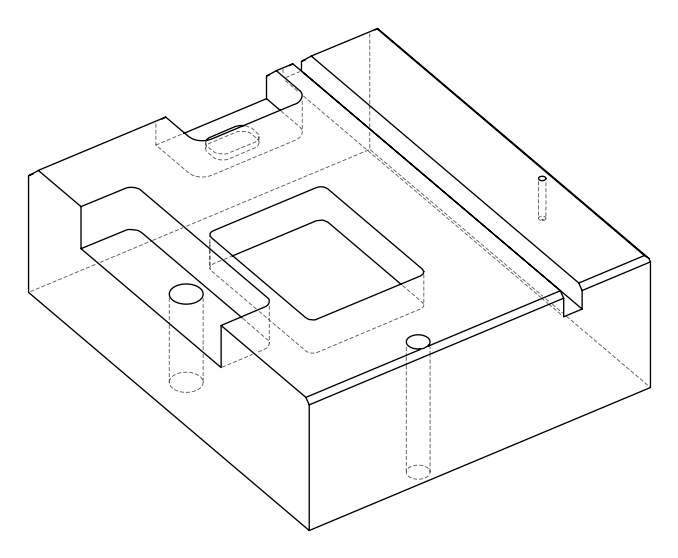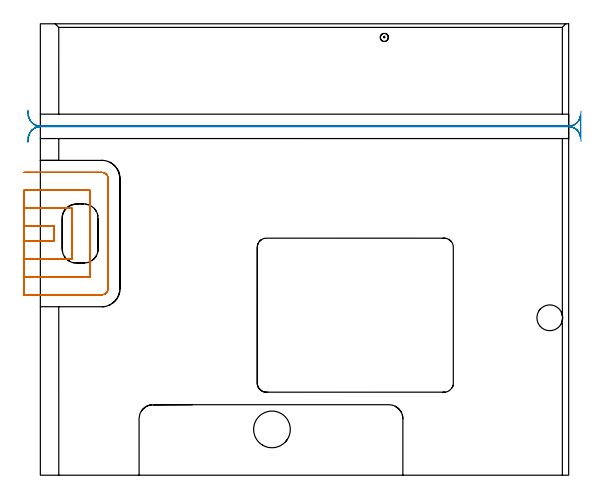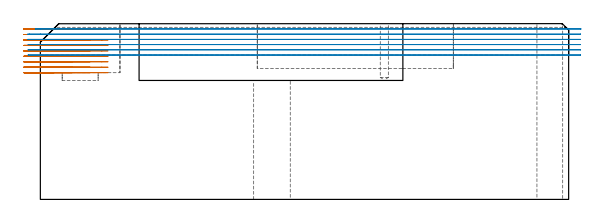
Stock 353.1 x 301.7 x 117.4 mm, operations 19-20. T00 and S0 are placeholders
(PLAN: 20 operations, 9 tool changes, 121.8 min)
(1 SPOT_DRILL | STEP1HOLE | NXT0321_9005460120000 | 0.03 min | 3 mm3)
(2 SPOT_DRILL_1 | STEP1HOLE_1 | NXT0321_9005460120000 | 0.06 min | 4458 mm3)
(3 SPOT_DRILL_2 | STEP1POCKET | NXT0321_9005460120000 | 0.03 min | 0 mm3)
(4 DRILL_BLIND_HOLE_INTO_CENTER | STEP1HOLE | NXT0301_065 | 0.07 min | 892 mm3)
(5 GUN_DRILL_THROUGH_HOLE | STEP1HOLE | UGT0307_008 | 0.64 min | 10224 mm3)
(6 DRILL_TO_ENLARGE_THROUGH_HOLE | STEP1HOLE | UGT0301_243 | 0.51 min | 16119 mm3)
(7 DRILL_THROUGH_HOLE_INTO_CENTER | STEP1HOLE_1 | NXT0301_065 | 0.35 min | 5363 mm3)
(8 DRILL_TO_ENLARGE_THROUGH_HOLE_1 | STEP1HOLE_1 | UGT0301_058 | 0.37 min | 45484 mm3)
(9 DRILL_BLIND_HOLE_INTO_CENTER_1 | STEP1POCKET | UGT0301_178 | 0.16 min | 825 mm3)
(10 AREA_MILL | FG_CHAMFER_SURFACE | UGT0205_001 | 4.72 min | 9016 mm3)
(11 AREA_MILL_1 | FG_CHAMFER_SURFACE_1 | UGT0205_001 | 0.79 min | 2106 mm3)
(12 AREA_MILL_2 | FG_CHAMFER_SURFACE_2 | UGT0205_001 | 3.76 min | 2012 mm3)
(13 AREA_MILL_3 | FG_CHAMFER_SURFACE_3 | UGT0205_001 | 2.62 min | 5005 mm3)
(14 AREA_MILL_4 | FG_CHAMFER_SURFACE_4 | UGT0205_001 | 2.87 min | 983 mm3)
(15 AREA_MILL_5 | FG_CHAMFER_SURFACE_5 | UGT0205_001 | 1.12 min | 555 mm3)
(16 MILL_RECTANGULAR_POCKET | POCKET_RECTANGULAR_STRAIGHT | NXT0201_013 | Follow Part, ap 2.5, ae 75% | 47.38 min | 402190 mm3)
(17 MILL_RECTANGULAR_POCKET_1 | POCKET_RECTANGULAR_STRAIGHT_1 | NXT0201_012 | Follow Part, ap 4, ae 75% | 2.29 min | 32925 mm3)
(18 MILL_SLOT | SLOT_PARTIAL_RECTANGULAR | NXT0201_012 | Follow Part, ap 4, ae 75% | 30.58 min | 295438 mm3)
(19 MILL_SLOT_1 | SLOT_PARTIAL_RECTANGULAR_1 | NXT0201_012 | Follow Part, ap 4, ae 75% | 14.16 min | 138663 mm3)
(20 MILL_RECTANGULAR_SLOT | SLOT_RECTANGULAR | NXT0201_012 | Follow Part, ap 4, ae 75% | 9.36 min | 119333 mm3)
(TOOL NXT0321_9005460120000 | NC Spot Drill, 142deg, 12mm, Carbide, Uncoated | D12 PA142 FL30 Z2)
(TOOL NXT0301_065 | Carbide Drill 9.4mm [860.1-0940-075A1-MM 2214] | D9.4 PA140 FL98 Z2)
(TOOL UGT0307_008 | Gun Drill 11 mm | D11 PA130 FL24 Z1)
(TOOL UGT0301_243 | Twist Drill 17.2 mm | D17.2 PA118 FL130 Z2)
(TOOL UGT0301_058 | Twist Drill 24.5 mm | D24.5 PA118 FL160 Z2)
(TOOL UGT0301_178 | Twist Drill 5.4 mm | D5.4 PA118 FL55 Z2)
(TOOL UGT0205_001 | Chamfer Mill 20 x 3 x 45 deg. | D20 FL50 Z2)
(TOOL NXT0201_013 | ENDMILL 10mm | D10 FL30 Z4)
(TOOL NXT0201_012 | ENDMILL 16mm [2P460-1600-NA 1630] | D16 FL38 Z6)
(OP 19 MILL_SLOT_1)
G17 G21 G94 G90
T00 M6
G54
G17 G0 G90 X-11. Y156.579 S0 M3
G43 Z127.501 H1
Z113.857
G94 G1 X-8. Y156.599 F250.
X-7.762 Y156.6 F500.
X9.2
Y166.4
X-7.762
X-8. Y166.401
X-11. Y166.421 F250.
Y144.569
X-8. Y144.599
G2 X-7.762 Y144.6 R24. F500.
G1 X21.2
Y178.4
X-7.762
G2 X-8. Y178.401 R24.
G1 X-11. Y178.431 F250.
X-10.999 Y132.538
X-8. Y132.598
G2 X-7.762 Y132.6 R12. F500.
G1 X33.2
Y190.4
X-7.762
G2 X-8. Y190.402 R12.
G1 X-10.999 Y190.462 F250.
X-10.762 Y120.6
X-7.762
X41.1 F500.
G3 X45.2 Y124.7 R4.1
G1 Y198.3
G3 X41.1 Y202.4 R4.1
G1 X-7.762
X-10.762 F250.
G0 X-11. Y156.6 Z110.212
G1 X-8.
X9.2 F500.
Y166.4
X-8.
X-11. F250.
Y144.6
X-8.
X21.2 F500.
Y178.4
X-8.
X-11. F250.
Y132.6
X-8.
X33.2 F500.
Y190.4
X-8.
X-11. F250.
Y120.6
X-8.
X41.1 F500.
G3 X45.2 Y124.7 R4.1
G1 Y198.3
G3 X41.1 Y202.4 R4.1
G1 X-8.
X-11. F250.
G0 Y156.6 Z106.567
G1 X-8.
X9.2 F500.
Y166.4
X-8.
X-11. F250.
Y144.6
X-8.
X21.2 F500.
Y178.4
X-8.
X-11. F250.
Y132.6
X-8.
X33.2 F500.
Y190.4
X-8.
X-11. F250.
Y120.6
X-8.
X41.1 F500.
G3 X45.2 Y124.7 R4.1
G1 Y198.3
G3 X41.1 Y202.4 R4.1
G1 X-8.
X-11. F250.
G0 Y156.6 Z102.923
G1 X-8.
X9.2 F500.
Y166.4
X-8.
X-11. F250.
Y144.6
X-8.
X21.2 F500.
Y178.4
X-8.
X-11. F250.
Y132.6
X-8.
X33.2 F500.
Y190.4
X-8.
X-11. F250.
Y120.6
X-8.
X41.1 F500.
G3 X45.2 Y124.7 R4.1
G1 Y198.3
G3 X41.1 Y202.4 R4.1
G1 X-8.
X-11. F250.
G0 Y156.6 Z99.278
G1 X-8.
X9.2 F500.
Y166.4
X-8.
X-11. F250.
Y144.6
X-8.
X21.2 F500.
Y178.4
X-8.
X-11. F250.
Y132.6
X-8.
X33.2 F500.
Y190.4
X-8.
X-11. F250.
Y120.6
X-8.
X41.1 F500.
G3 X45.2 Y124.7 R4.1
G1 Y198.3
G3 X41.1 Y202.4 R4.1
G1 X-8.
X-11. F250.
G0 Y156.6 Z95.634
G1 X-8.
X9.2 F500.
Y166.4
X-8.
X-11. F250.
Y144.6
X-8.
X21.2 F500.
Y178.4
X-8.
X-11. F250.
Y132.6
X-8.
X33.2 F500.
Y190.4
X-8.
X-11. F250.
Y120.6
X-8.
X41.1 F500.
G3 X45.2 Y124.7 R4.1
G1 Y198.3
G3 X41.1 Y202.4 R4.1
G1 X-8.
X-11. F250.
G0 Y156.6 Z91.989
G1 X-8.
X9.2 F500.
Y166.4
X-8.
X-11. F250.
Y144.6
X-8.
X21.2 F500.
Y178.4
X-8.
X-11. F250.
Y132.6
X-8.
X33.2 F500.
Y190.4
X-8.
X-11. F250.
Y120.6
X-8.
X41.1 F500.
G3 X45.2 Y124.7 R4.1
G1 Y198.3
G3 X41.1 Y202.4 R4.1
G1 X-8.
X-11. F250.
G0 Y156.6 Z88.345
G1 X-8.
X9.2 F500.
Y166.4
X-8.
X-11. F250.
Y144.6
X-8.
X21.2 F500.
Y178.4
X-8.
X-11. F250.
Y132.6
X-8.
X33.2 F500.
Y190.4
X-8.
X-11. F250.
Y120.6
X-8.
X41.1 F500.
G3 X45.2 Y124.7 R4.1
G1 Y198.3
G3 X41.1 Y202.4 R4.1
G1 X-8.
X-11. F250.
G0 Y156.6 Z84.7
G1 X-8.
X9.2 F500.
Y166.4
X-8.
X-11. F250.
Y144.6
X-8.
X21.2 F500.
Y178.4
X-8.
X-11. F250.
Y132.6
X-8.
X33.2 F500.
Y190.4
X-8.
X-11. F250.
Y120.6
X-8.
X41.1 F500.
G3 X45.2 Y124.7 R4.1
G1 Y198.3
G3 X41.1 Y202.4 R4.1
G1 X-8.
X-11. F250.
G0 Z127.501
M5
M2
(OP 20 MILL_RECTANGULAR_SLOT)
G17 G21 G94 G90
T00 M6
G54
G17 G0 G90 X361.405 Y243.306 S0 M3
G43 Z127.501 H1
Z113.917
G94 G1 X361.041 Y240.329 F250.
G2 X353.1 Y233.3 R8. F500.
G1 X0.
G2 X-3.346 Y234.034 R8.
G3 X-3.347 Y232.266 R8.
G2 X0. Y233. R8.
G1 X353.1
G2 X361.034 Y226.023 R8.
G1 X361.418 Y223.048 F250.
G0 Z127.501
X-8.522 Y225.615
Z110.433
G1 X-7.269 Y228.341
G2 X0. Y233. R8. F500.
G1 X353.1
G2 X361.09 Y225.4 R8.
G1 X361.1
Y240.9
X361.09
G2 X353.1 Y233.3 R8.
G1 X0.
G2 X-7.27 Y237.96 R8.
G1 X-8.522 Y240.686 F250.
G0 X-8.439 Y223.664 Z106.95
G1 X-7.838 Y226.603
G2 X0. Y233. R8. F500.
G1 X353.1
G2 X361.09 Y225.4 R8.
G1 X361.1
Y240.9
X361.09
G2 X353.1 Y233.3 R8.
G1 X0.
G2 X-7.836 Y239.691 R8.
G1 X-8.44 Y242.63 F250.
G0 X-8.23 Y222.703 Z103.467
G1 X-7.97 Y225.692
G2 X0. Y233. R8. F500.
G1 X353.1
G2 X361.09 Y225.4 R8.
G1 X361.1
Y240.9
X361.09
G2 X353.1 Y233.3 R8.
G1 X0.
G2 X-7.97 Y240.608 R8.
G1 X-8.23 Y243.597 F250.
G0 Y222.703 Z99.983
G1 X-7.97 Y225.692
G2 X0. Y233. R8. F500.
G1 X353.1
G2 X361.09 Y225.4 R8.
G1 X361.1
Y240.9
X361.09
G2 X353.1 Y233.3 R8.
G1 X0.
G2 X-7.97 Y240.608 R8.
G1 X-8.23 Y243.597 F250.
G0 Y222.703 Z96.5
G1 X-7.97 Y225.692
G2 X0. Y233. R8. F500.
G1 X353.1
G2 X361.09 Y225.4 R8.
G1 X361.1
Y240.9
X361.09
G2 X353.1 Y233.3 R8.
G1 X0.
G2 X-7.97 Y240.608 R8.
G1 X-8.23 Y243.597 F250.
G0 Z127.501
M5
M2
